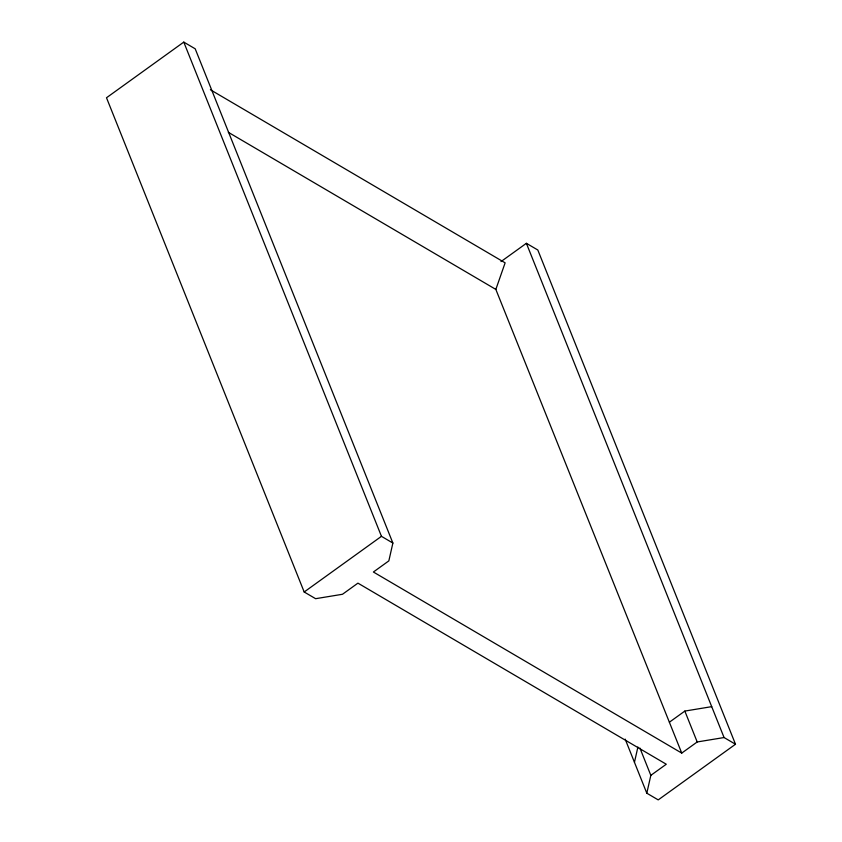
<?xml version="1.0" encoding="UTF-8"?>
<svg xmlns="http://www.w3.org/2000/svg" width="842" height="842" viewBox="0 0 842 842"><rect width="100%" height="100%" fill="white"/><g stroke="black" fill="none" stroke-linecap="round" stroke-linejoin="round"><path stroke-width="1.26" d="M646.803 793.196L650.834 775.356L666.285 764.231L357.934 583.138L342.483 594.273L315.613 598.694L304.183 591.989L106.502 97.756L183.777 42.1L195.197 48.804L392.877 543.048L388.846 560.877L373.395 572.013L681.746 753.095L697.197 741.96L724.067 737.539L735.498 744.244L658.223 799.9L646.803 793.196L625.185 739.139M634.447 762.305L637.91 747.012M681.746 753.095L495.843 289.416L505.126 262.841L210.384 89.747M500.99 261.599L526.387 243.306L537.817 250.011L735.498 744.244M304.183 591.989L381.458 536.333L392.877 543.048M669.39 722.204L684.841 711.08L711.722 706.649M228.308 132.299L495.843 289.416M526.387 243.306L724.067 737.539M684.841 711.08L697.197 741.96M639.909 748.033L650.834 775.356M183.777 42.1L381.458 536.333"/></g></svg>
